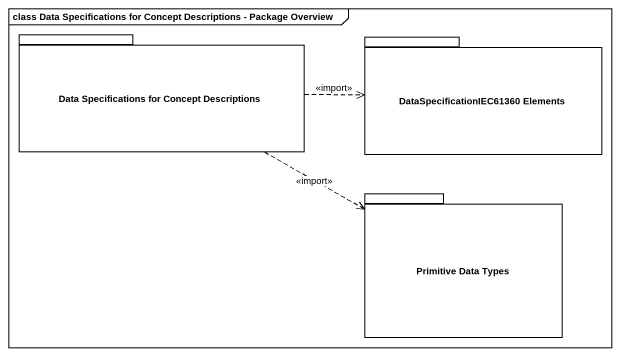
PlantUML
@startuml
mainframe class Data Specifications for Concept Descriptions - Package Overview
package "Data Specifications for Concept Descriptions" as Data_Specifications_for {
}
package "DataSpecificationIEC61360 Elements" as DataSpecificationIEC61360 {
}
package "Primitive Data Types" as Primitive_Data_Types {
}
Data_Specifications_for .right.> DataSpecificationIEC61360 : <<import>>
Data_Specifications_for .right.> Primitive_Data_Types : <<import>>
@enduml
